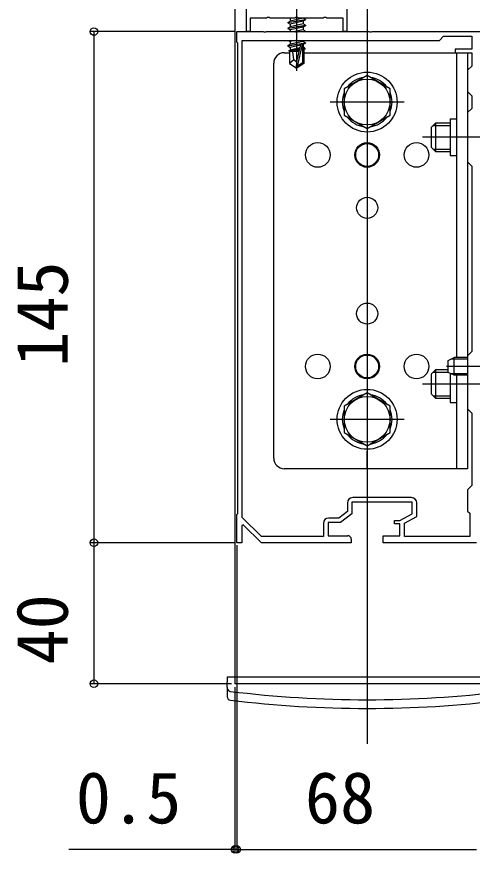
# Model space of a CAD drawing. Units: millimetres, scale not verified. Extents: x -875 to 875, y -1304 to 1296.
# Drawn here: x -534.4 to -405.2, y 271.2 to 508.5 of the extents above; entities that cross this region are included whole.
import ezdxf
from ezdxf.enums import TextEntityAlignment as Align

# ---------------------------------------------------------------- set-up
doc = ezdxf.new("R2010")
doc.units = ezdxf.units.MM
doc.header["$LTSCALE"] = 8
for name, color, linetype in [('0-2_YKK_11', 7, 'Continuous'), ('0-4_YKK_12', 2, 'Continuous'), ('0-5_YKK_13', 4, 'Continuous'), ('0-6_YKK_D', 6, 'Continuous')]:
    doc.layers.add(name, color=color, linetype=linetype)
doc.styles.add('ＭＳ ゴシック', font='')
doc.styles.get('ＭＳ ゴシック').set_extended_font_data('MS Gothic')

msp = doc.modelspace()

# ---------------------------------------------------------------- linework, layer by layer
at = {"layer": '0-2_YKK_11'}
for p, q in [((-422.4, 372.061), (-439.1, 372.061)), ((-446.1, 361.261), (-440.5, 361.261))]:
    msp.add_line(p, q, dxfattribs=at)
for points in [[(-440.8, 510.761), (-440.8, 504.261), (-441.8, 504.261), (-441.8, 508.061), (-446.48, 508.061), (-446.74, 508.211), (-447.26, 508.211), (-447.52, 508.061), (-454.48, 508.061), (-454.74, 508.211), (-455, 508.361), (-455.26, 508.211), (-455.52, 508.061), (-462.48, 508.061), (-462.74, 508.211), (-463.26, 508.211), (-463.52, 508.061), (-468.2, 508.061), (-468.2, 504.261), (-469.2, 504.261), (-469.2, 510.761)], [(-471.7, 367.561), (-471.7, 500.961), (-472, 501.261), (-472, 504.261), (-464.458, 504.261), (-464.275, 504.141), (-463.725, 504.141), (-463.542, 504.261), (-455.458, 504.261), (-455.275, 504.141), (-454.725, 504.141), (-454.542, 504.261), (-434.458, 504.261), (-434.275, 504.141), (-433.725, 504.141), (-433.542, 504.261), (-400, 504.261)], [(-470.4, 366.403), (-470.4, 501.761), (-414.5, 501.761), (-413.3, 502.961), (-405.3, 502.961), (-405.3, 499.261), (-410, 499.261), (-410, 498.261), (-405.3, 498.261), (-405.3, 494.461), (-406.5, 493.261), (-406.5, 487.261), (-405.3, 486.061), (-405.3, 482.461), (-406.5, 481.261), (-406.5, 467.261), (-405.3, 466.061), (-405.3, 413.461), (-406.5, 412.261), (-406.5, 397.261), (-405.3, 396.061), (-405.3, 375.461), (-406.5, 374.261), (-406.5, 368.261), (-405.9, 367.661), (-405.9, 361.061), (-424.4, 361.061), (-424.4, 364.787), (-420.9, 366.687), (-420.9, 370.561)], [(-404, 359.261), (-430.5, 359.261), (-430.5, 361.261), (-425.7, 361.261), (-425.7, 364.661), (-427.2, 364.661), (-427.2, 365.561), (-425.7, 365.561), (-422.2, 367.461), (-422.2, 370.761), (-439.3, 370.761), (-439.3, 367.461), (-442.6, 364.961), (-446.1, 364.961), (-446.1, 361.261)], [(-440.6, 370.561), (-440.6, 368.107), (-443.037, 366.261), (-445.9, 366.261)], [(-439.5, 360.261), (-439.5, 359.261), (-465, 359.261), (-470.132, 364.315), (-470.5, 364.16), (-470.5, 359.261), (-472, 359.261), (-472, 367.261), (-471.7, 367.561)], [(-447.4, 364.761), (-447.4, 361.061), (-464.975, 361.061), (-470.4, 366.403)]]:
    msp.add_lwpolyline(points, dxfattribs=at)
for centre, radius, start, end in [((-439.1, 370.561), 1.5, 90.00001, 179.99999), ((-422.4, 370.561), 1.5, 0.00001, 89.99999), ((-445.9, 364.761), 1.5, 90.00001, 179.99999), ((-440.5, 360.261), 1, 0.00001, 89.99999)]:
    msp.add_arc(centre, radius, start, end, dxfattribs=at)
at = {"layer": '0-4_YKK_12'}
for p, q in [((-435, 956.261), (-435, 302.261)), ((-472.5, 937.261), (-472.5, 319.261)), ((-397.5, 319.261), (-472.5, 319.261))]:
    msp.add_line(p, q, dxfattribs=at)
at = {"layer": '0-5_YKK_13'}
for p, q in [((-455, 514.204), (-455, 493.132)), ((-456.922, 508.061), (-456.824, 508.004)), ((-456.824, 508.004), (-456.637, 508.061)), ((-453.176, 508.046), (-456.824, 507.222)), ((-456.824, 508.004), (-456.824, 507.222)), ((-453.176, 508.061), (-453.176, 508.046)), ((-452.528, 507.672), (-453.176, 508.046)), ((-457.472, 506.848), (-452.528, 507.672)), ((-452.528, 507.554), (-457.472, 506.73)), ((-457.472, 506.848), (-456.824, 507.222)), ((-457.472, 506.848), (-457.472, 506.73)), ((-457.472, 506.73), (-456.824, 506.356)), ((-457.472, 505.2), (-452.528, 506.024)), ((-452.528, 505.906), (-457.472, 505.082)), ((-457.472, 505.2), (-456.824, 505.574)), ((-453.176, 507.18), (-456.824, 506.356)), ((-453.176, 506.398), (-456.824, 505.574)), ((-456.824, 506.356), (-456.824, 505.574)), ((-452.528, 507.554), (-453.176, 507.18)), ((-453.176, 507.18), (-453.176, 506.398)), ((-452.528, 506.024), (-453.176, 506.398)), ((-453.176, 505.533), (-453.176, 504.75)), ((-452.528, 507.672), (-452.528, 507.554)), ((-452.528, 506.024), (-452.528, 505.906)), ((-457.472, 505.2), (-457.472, 505.082)), ((-457.472, 505.082), (-456.824, 504.709)), ((-456.824, 504.709), (-456.824, 504.261)), ((-453.176, 504.75), (-455.392, 504.249)), ((-455.017, 503.961), (-454.887, 503.983)), ((-453.22, 504.261), (-452.528, 504.376)), ((-452.528, 504.376), (-453.176, 504.75)), ((-452.528, 504.376), (-452.528, 504.258)), ((-457.472, 500.256), (-452.528, 501.08)), ((-452.528, 500.963), (-457.472, 500.139)), ((-457.427, 501.761), (-456.824, 501.413)), ((-455.283, 501.761), (-456.824, 501.413)), ((-453.176, 501.454), (-456.824, 500.63)), ((-456.824, 501.413), (-456.824, 500.63)), ((-453.176, 501.761), (-453.176, 501.454)), ((-452.528, 501.08), (-453.176, 501.454)), ((-452.528, 501.08), (-452.528, 500.963)), ((-457.472, 500.256), (-456.824, 500.63)), ((-457.472, 500.256), (-457.472, 500.139)), ((-457.472, 500.139), (-456.824, 499.765)), ((-454.202, 499.244), (-457.236, 498.744)), ((-457.236, 498.744), (-456.824, 498.982)), ((-457.001, 498.633), (-457.236, 498.744)), ((-457.001, 498.633), (-457.001, 495.19)), ((-454.359, 498.55), (-457.001, 498.55)), ((-453.935, 500.417), (-456.824, 499.765)), ((-456.824, 499.765), (-456.824, 498.982)), ((-454.122, 499.592), (-456.824, 498.982)), ((-454.273, 498.931), (-456.234, 498.55)), ((-453.929, 500.441), (-455, 495.732)), ((-453.419, 500.562), (-454.823, 494.385)), ((-453.176, 499.806), (-453.356, 499.766)), ((-452.646, 499.5), (-453.352, 499.384)), ((-452.646, 499.247), (-453.352, 499.11)), ((-452.999, 498.55), (-453.352, 498.55)), ((-453.176, 500.589), (-453.176, 499.806)), ((-452.646, 499.5), (-453.176, 499.806)), ((-452.999, 499.043), (-452.999, 495.19)), ((-452.646, 499.5), (-452.646, 499.247)), ((-458.5, 498.261), (-457.001, 498.261)), ((-455.824, 496.196), (-457.001, 495.19)), ((-452.999, 498.261), (-406.5, 498.261)), ((-435, 498.261), (-435, 493.261)), ((-409.7, 498.261), (-409.7, 411.761)), ((-406.5, 498.261), (-406.5, 380.261)), ((-461.5, 383.261), (-461.5, 495.261)), ((-457.001, 495.19), (-455.177, 493.959)), ((-455, 495.732), (-455.177, 493.959)), ((-455.177, 493.959), (-454.823, 493.959)), ((-455, 495.732), (-455, 493.959)), ((-452.999, 495.19), (-454.823, 493.959)), ((-454.823, 494.385), (-454.823, 493.959)), ((-452.999, 495.19), (-453.352, 495.378)), ((-435, 494.761), (-435, 473.761)), ((-424.5, 484.261), (-445.5, 484.261)), ((-411.5, 479.461), (-411.5, 469.061)), ((-411.5, 479.461), (-409.7, 479.461)), ((-416.8, 477.061), (-415.6, 478.261)), ((-416.8, 477.061), (-416.8, 471.461)), ((-416.248, 477.613), (-411.5, 477.613)), ((-411.5, 478.261), (-415.6, 478.261)), ((-415.6, 478.261), (-415.6, 470.261)), ((-392.8, 474.261), (-419.3, 474.261)), ((-416.8, 471.461), (-415.6, 470.261)), ((-416.248, 470.909), (-411.5, 470.909)), ((-415.6, 470.261), (-411.5, 470.261)), ((-411.5, 469.061), (-409.7, 469.061)), ((-412, 410.961), (-410.3, 411.761)), ((-412, 407.561), (-412, 410.961)), ((-406.5, 411.328), (-411.22, 411.328)), ((-406.5, 411.761), (-410.3, 411.761)), ((-410.3, 406.761), (-410.3, 411.761)), ((-416.8, 407.061), (-415.6, 408.261)), ((-412, 408.261), (-415.6, 408.261)), ((-415.6, 408.261), (-415.6, 400.261)), ((-398.5, 409.261), (-412.5, 409.261)), ((-416.8, 407.061), (-416.8, 401.461)), ((-416.248, 407.613), (-412, 407.613)), ((-410.3, 406.761), (-412, 407.561)), ((-411.5, 407.326), (-411.5, 399.061)), ((-406.5, 407.194), (-411.22, 407.194)), ((-406.5, 406.761), (-410.3, 406.761)), ((-409.7, 406.761), (-409.7, 380.261)), ((-435, 404.761), (-435, 383.761)), ((-392.8, 404.261), (-419.3, 404.261)), ((-416.8, 401.461), (-415.6, 400.261)), ((-416.248, 400.909), (-411.5, 400.909)), ((-415.6, 400.261), (-411.5, 400.261)), ((-411.5, 399.061), (-409.7, 399.061)), ((-424.5, 394.261), (-445.5, 394.261)), ((-435, 380.261), (-435, 385.261)), ((-406.5, 380.261), (-458.5, 380.261)), ((-474.7, 318.261), (-474.648, 321.261)), ((-474.648, 321.261), (-395.352, 321.261)), ((-474.7, 318.261), (-474.653, 315.594))]:
    msp.add_line(p, q, dxfattribs=at)
for points in [[(-452.528, 505.906), (-453.176, 505.533), (-456.824, 504.709)], [(-452.528, 500.963), (-453.176, 500.589), (-453.401, 500.538)], [(-455, 495.606), (-455.824, 496.196), (-456.059, 498.55)], [(-453.352, 500.376), (-453.352, 495.378), (-454.823, 494.385)], [(-452.646, 499.247), (-453.176, 498.941), (-453.352, 498.901)]]:
    msp.add_lwpolyline(points, dxfattribs=at)
for points in [[(-435, 491.766), (-441.5, 488.014), (-441.5, 480.508), (-435, 476.755), (-428.5, 480.508), (-428.5, 488.014)], [(-435, 401.766), (-441.5, 398.014), (-441.5, 390.508), (-435, 386.755), (-428.5, 390.508), (-428.5, 398.014)]]:
    msp.add_lwpolyline(points, close=True, dxfattribs=at)
for centre, radius in [((-435, 484.261), 8.5), ((-435, 484.261), 6.5), ((-449, 469.261), 3.5), ((-435, 469.261), 3.5), ((-435, 469.261), 3.25), ((-421, 469.261), 3.5), ((-435, 454.261), 3), ((-435, 424.261), 3), ((-449, 409.261), 3.5), ((-435, 409.261), 3.5), ((-435, 409.261), 3.25), ((-421, 409.261), 3.5), ((-435, 394.261), 8.5), ((-435, 394.261), 6.5)]:
    msp.add_circle(centre, radius, dxfattribs=at)
for centre, radius, start, end in [((-453.644, 500.376), 0.292, 0, 167.19096), ((-458.5, 495.261), 3, 90, 180), ((-435, 484.261), 7.05, 97.21814, 142.78186), ((-435, 484.261), 7.05, 37.21814, 82.78186), ((-435, 484.261), 7.05, 157.21814, 202.78186), ((-435, 484.261), 7.05, 337.21814, 22.78186), ((-435, 484.261), 7.05, 217.21814, 262.78186), ((-435, 484.261), 7.05, 277.21814, 322.78186), ((-435, 394.261), 7.05, 97.21814, 142.78186), ((-435, 394.261), 7.05, 37.21814, 82.78186), ((-435, 394.261), 7.05, 157.21814, 202.78186), ((-435, 394.261), 7.05, 337.21814, 22.78186), ((-435, 394.261), 7.05, 217.21814, 262.78186), ((-435, 394.261), 7.05, 277.21814, 322.78186), ((-458.5, 383.261), 3, 180, 270), ((-473.697, 318.107), 1, 181, 262.97773), ((-473.654, 315.611), 1, 181, 263.0403), ((-435, 632.261), 317.528, 262.97773, 277.02227), ((-435, 632.261), 320, 263.0403, 276.9597)]:
    msp.add_arc(centre, radius, start, end, dxfattribs=at)
at = {"layer": '0-6_YKK_D'}
for p, q in [((-472.7, 504.261), (-513.5, 504.261)), ((-512.5, 504.261), (-512.5, 359.261)), ((-472.7, 359.261), (-513.5, 359.261)), ((-472.7, 359.261), (-513.5, 359.261)), ((-512.5, 359.261), (-512.5, 319.261)), ((-472, 358.561), (-472, 271.261)), ((-472, 358.561), (-472, 271.261)), ((-473.5, 319.261), (-513.5, 319.261)), ((-472.5, 318.261), (-472.5, 271.261)), ((-472.5, 272.261), (-519.6, 272.261)), ((-472, 272.261), (-472.5, 272.261)), ((-472, 272.261), (-467.7, 272.261)), ((-472, 272.261), (-404, 272.261))]:
    msp.add_line(p, q, dxfattribs=at)
for centre in [(-512.5, 504.261), (-512.5, 359.261), (-512.5, 359.261), (-512.5, 319.261), (-472.5, 272.261), (-472, 272.261), (-472, 272.261)]:
    msp.add_circle(centre, 1.075, dxfattribs=at)

# ---------------------------------------------------------------- texts
at = {"layer": '0-6_YKK_D', "style": 'ＭＳ ゴシック'}
for s, p in [('145', (-515.5, 409.147)), ('40', (-515.5, 324.715))]:
    msp.add_text(s, height=14.66, rotation=90, dxfattribs=at).set_placement(p, align=Align.BOTTOM_LEFT)
for s, p in [('0.5', (-517.623, 275.261)), ('68', (-452.659, 275.261))]:
    msp.add_text(s, height=14.66, dxfattribs=at).set_placement(p, align=Align.BOTTOM_LEFT)

doc.saveas('drawing.dxf')
